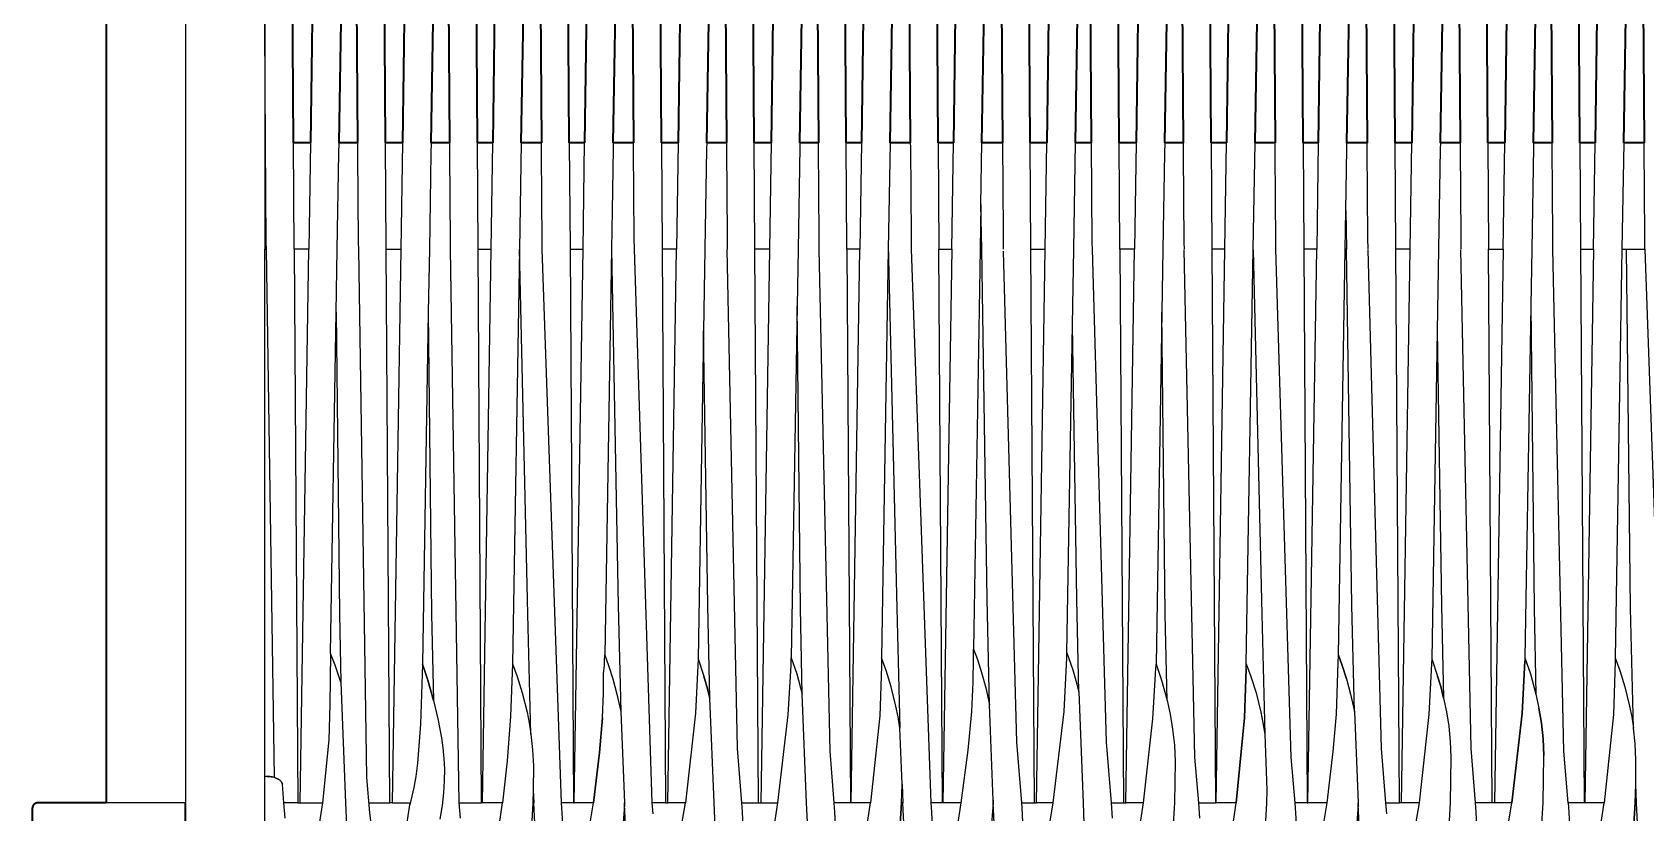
# Model space of a CAD drawing. Header units: millimetres. Extents: x 0 to 1881, y -1115 to 723.
# Drawn here: x 92.2 to 425.9, y -872 to -710.6 of the extents above; entities that cross this region are included whole.
import ezdxf

# ---------------------------------------------------------------- set-up
doc = ezdxf.new("R2010")
doc.units = ezdxf.units.MM
doc.layers.add('Blocks', color=7, linetype='Continuous')
doc.layers.add('Blocks$Inner', color=7, linetype='Continuous', lineweight=25, true_color=0x007f00)
doc.layers.add('Blocks$Outline', color=7, linetype='Continuous', lineweight=35, true_color=0xff3f3f)

# ---------------------------------------------------------------- blocks, each defined once
blk = doc.blocks.new('PK4 Lounge Chair Back')
at = {"layer": 'Blocks$Inner'}
for p, q in [((146.24, 381.58), (149.77, 381.58)), ((159.5, 381.58), (155.69, 381.58)), ((165.26, 381.58), (168.8, 381.58)), ((178.52, 381.58), (178.54, 379.37)), ((184.42, 359.6), (184.28, 381.58)), ((197.54, 381.58), (193.37, 381.58)), ((216.57, 381.58), (212.38, 381.58)), ((225.8, 381.58), (225.47, 359.6)), ((260.7, 359.6), (260.56, 381.58)), ((292.85, 381.58), (288.63, 381.58)), ((298.76, 359.6), (298.61, 381.58)), ((377.19, 359.6), (377.52, 381.58)), ((415.44, 381.58), (412.29, 381.58)), ((142.31, 250.32), (140.65, 359.6)), ((185.31, 245.1), (187.13, 359.6)), ((244.72, 359.6), (242.9, 245.1)), ((282.39, 359.6), (280.57, 245.1)), ((317.13, 359.6), (317.88, 245.1)), ((338.86, 359.6), (336.15, 359.6)), ((394.16, 245.1), (393.41, 359.6)), ((412.43, 359.6), (413.18, 245.1)), ((420.98, 359.6), (421.9, 359.6)), ((365.66, 263.99), (366.41, 245.1)), ((272.11, 248.95), (272.27, 245.1)), ((424, 245.1), (423.83, 248.95)), ((147.13, 245.1), (144.26, 245.1)), ((147.63, 245.1), (152.23, 245.1)), ((161.9, 245.1), (166.15, 245.1)), ((204.19, 245.1), (201.66, 245.1)), ((223.22, 245.1), (220.45, 245.1)), ((261.56, 245.1), (261.45, 245.1)), ((280.47, 245.1), (278.03, 245.1)), ((290.96, 245.63), (290.98, 245.1)), ((322.07, 245.1), (318.38, 245.1)), ((333.46, 245.1), (336.9, 245.1)), ((355.92, 245.1), (353.39, 245.1)), ((372.18, 245.1), (374.95, 245.1))]:
    blk.add_line(p, q, dxfattribs=at)
for points in [[(340, 442.27), (339.19, 381.58)], [(137.88, 680.31), (137.85, 680.53), (137.82, 680.75), (137.8, 680.99), (137.79, 681.23), (137.79, 681.48), (137.82, 682.01), (137.88, 682.57), (137.98, 683.27), (123.91, 683.27), (123.91, 245.1), (123.88, 245.1), (107.49, 245.1), (107.49, 436.14)], [(283.57, 444.44), (282.72, 381.58)], [(331.97, 677.95), (332.13, 678.05), (332.29, 678.16), (332.45, 678.28), (332.6, 678.41), (332.74, 678.54), (332.89, 678.69), (333.02, 678.85), (333.15, 679.02), (333.28, 679.2), (333.39, 679.39), (333.5, 679.59), (333.61, 679.8), (333.7, 680.02), (333.79, 680.25), (333.86, 680.49), (333.93, 680.74), (333.95, 680.54), (333.98, 680.35), (334.02, 680.16), (334.06, 679.98), (336.01, 381.58)], [(343.3, 272.81), (343.3, 273.82), (344.73, 359.6), (345.1, 381.58), (345.8, 423.43), (347.49, 626.64), (347.92, 678.06), (347.81, 678.15), (347.7, 678.24), (347.59, 678.35), (347.48, 678.46), (347.38, 678.58), (347.29, 678.7), (347.2, 678.84), (347.11, 678.98), (347.02, 679.16), (346.93, 679.35), (346.86, 679.56), (346.79, 679.77), (346.73, 680), (346.68, 680.24), (346.64, 680.48), (346.61, 680.74)], [(353.09, 679.98), (355.03, 381.58), (358.19, 381.58), (359.02, 443.17)], [(404.91, 604.68), (406.53, 381.58), (402.69, 381.58), (403.41, 424.7)], [(140.16, 677.59), (140.01, 677.63), (139.87, 677.67), (139.72, 677.72), (139.59, 677.78), (139.45, 677.85), (139.32, 677.93), (139.19, 678.02), (139.06, 678.11), (138.94, 678.22), (138.83, 678.33), (138.71, 678.45), (138.61, 678.58), (138.5, 678.72), (138.41, 678.86), (138.32, 679.02), (140.3, 405.41), (140.3, 381.58)], [(140.48, 381.58), (140.3, 405.41), (140.3, 677.57), (140.16, 677.59), (140.01, 677.63), (139.87, 677.67)], [(146.38, 359.6), (146.24, 381.58), (144.29, 679.09)], [(154.56, 677.95), (154.36, 677.86), (154.27, 677.81), (154.17, 677.77), (150.59, 442.27), (149.77, 381.58), (149.44, 359.6), (146.38, 359.6), (147.13, 245.1), (147.63, 245.1), (149.44, 359.6)], [(165.4, 359.6), (165.26, 381.58), (163.32, 679.09)], [(174.12, 678.33), (174.29, 678.48), (174.46, 678.65), (174.62, 678.83), (174.46, 678.65), (174.29, 678.48), (174.12, 678.33), (173.95, 678.19), (173.76, 678.07), (173.58, 677.95), (173.39, 677.86), (173.19, 677.77), (169.61, 442.27), (168.8, 381.58), (168.47, 359.6), (166.65, 245.1), (166.15, 245.1), (165.4, 359.6), (168.47, 359.6)], [(182.52, 231.1), (186.97, 231.1), (187.48, 233.47), (188.49, 238.4), (189.48, 245.1), (185.31, 245.1), (185.17, 245.1), (184.42, 359.6), (187.13, 359.6), (187.46, 381.58), (184.28, 381.58), (182.34, 679.09)], [(192.07, 677.71), (191.96, 677.67), (191.85, 677.64), (188.27, 442.27), (187.46, 381.58)], [(201.36, 679.09), (203.3, 381.58)], [(210.86, 677.63), (207.3, 443.17), (206.47, 381.58)], [(220.01, 679.87), (220.07, 679.66), (220.14, 679.47), (220.22, 679.28), (220.3, 679.1), (220.39, 678.93), (222.33, 381.58), (222.48, 359.6)], [(230.19, 677.77), (226.61, 442.27), (225.8, 381.58), (222.33, 381.58)], [(239.68, 231.1), (239.67, 231.74), (239.14, 243.16), (239, 245.1), (242.43, 245.1), (241.68, 359.6), (241.54, 381.58), (245.05, 381.58), (245.88, 443.54), (249.45, 677.86), (249.28, 677.78), (249.11, 677.72), (248.94, 677.66), (248.77, 677.62), (248.6, 677.58)], [(240.15, 678.1), (240.24, 678.03), (240.33, 677.97), (240.42, 677.92), (240.51, 677.86), (240.42, 677.92), (240.33, 677.97), (240.24, 678.03), (240.15, 678.1), (240.07, 678.17), (239.98, 678.24), (239.9, 678.32), (239.82, 678.4), (239.75, 678.49), (239.67, 678.58), (239.6, 678.68), (241.54, 381.58)], [(258.49, 678.88), (258.55, 678.78), (258.62, 678.68), (258.69, 678.58), (258.77, 678.49), (258.85, 678.4), (258.93, 678.32), (258.85, 678.4), (258.77, 678.49), (258.69, 678.58), (258.62, 678.68), (260.56, 381.58), (263.71, 381.58), (263.38, 359.6), (260.7, 359.6), (261.45, 245.1), (258.1, 245.1)], [(263.71, 381.58), (264.54, 443.54), (268.1, 677.72), (267.95, 677.66), (267.79, 677.62), (267.95, 677.66), (268.1, 677.72)], [(271.03, 679.12), (271.11, 678.97), (271.19, 678.84), (271.28, 678.71), (271.37, 678.58), (271.47, 678.47), (271.57, 678.36), (271.67, 678.26), (271.76, 678.17), (271.86, 678.1), (271.95, 678.03), (272.05, 677.96), (272.14, 677.89), (272.25, 677.84), (272.35, 677.78), (272.45, 677.74), (272.04, 627.9), (270.34, 424.7), (269.62, 381.58), (273.82, 381.58)], [(271.11, 678.97), (271.19, 678.84), (271.28, 678.71), (271.37, 678.58), (271.47, 678.47), (271.57, 678.36), (271.67, 678.26), (272.04, 627.9), (273.82, 381.58), (273.83, 380.67), (273.97, 362.19), (274, 359.6), (278.03, 245.1), (278.17, 243.16), (278.74, 231.19)], [(283.61, 240.56), (284.36, 245.1), (280.57, 245.1), (280.47, 245.1), (279.73, 359.6), (282.39, 359.6), (282.72, 381.58), (279.58, 381.58), (279.73, 359.6)], [(279.58, 381.58), (277.65, 678.68), (277.58, 678.78), (277.51, 678.88)], [(305.77, 677.62), (305.94, 677.66), (306.11, 677.72), (306.28, 677.78), (306.45, 677.86), (302.88, 443.54), (302.05, 381.58), (298.61, 381.58), (296.67, 678.57), (296.75, 678.48), (296.82, 678.4), (296.9, 678.32), (296.98, 678.24)], [(309.83, 678.09), (309.72, 678.18), (309.62, 678.27), (309.52, 678.37), (309.42, 678.48), (309.32, 678.59), (309.23, 678.72), (309.15, 678.84), (309.07, 678.98), (309.88, 567.86), (308.68, 424.7), (307.96, 381.58), (311.23, 381.58), (311.38, 360.92), (311.4, 359.6), (314.34, 257.61), (315.34, 245.1), (315.55, 241.9)], [(321.02, 238.35), (322.07, 245.1), (324, 262.49), (324.5, 271.69), (324.6, 272.9), (324.63, 273.4), (324.64, 273.78), (325.77, 270.47), (326.93, 266.28), (327.55, 263.4), (328.06, 260.31), (328.42, 257.04), (328.56, 253.63), (328.44, 245.1), (328.05, 238.45)], [(311.23, 381.58), (309.88, 567.86), (310.79, 677.63)], [(315.04, 679.98), (316.99, 381.58), (320.52, 381.58), (320.2, 359.6), (317.13, 359.6), (316.99, 381.58)], [(320.52, 381.58), (321.34, 442.27), (324.92, 677.65)], [(329.26, 677.84), (328.64, 603.41), (327.14, 423.43), (326.44, 381.58), (330.25, 381.58), (328.64, 603.41), (328.09, 678.98), (328, 679.16), (327.91, 679.35)], [(349.27, 381.58), (347.49, 626.64), (347.11, 678.98)], [(373, 678.22), (372.91, 678.31), (372.82, 678.41), (372.73, 678.51), (372.65, 678.61), (372.57, 678.72), (372.49, 678.84), (372.42, 678.96), (372.35, 679.09), (372.29, 679.22), (372.22, 679.36), (372.17, 679.5), (372.12, 679.65), (374.06, 381.58)], [(375.38, 245.1), (377.19, 359.6), (374.2, 359.6), (374.06, 381.58), (377.52, 381.58), (378.34, 442.27)], [(385.21, 678.81), (385.28, 678.71), (385.35, 678.61), (385.78, 620.03), (384.14, 423.43), (383.44, 381.58), (387.51, 381.58), (385.78, 620.03), (386.26, 677.84)], [(391.59, 678.75), (391.52, 678.86), (391.45, 678.98), (391.39, 679.1), (391.32, 679.22), (393.27, 381.58), (393.41, 359.6), (396.45, 359.6), (394.63, 245.1), (394.16, 245.1), (390.73, 245.1)], [(396.78, 381.58), (397.61, 443.54), (401.17, 677.73)], [(410.21, 679.56), (410.28, 679.39), (410.35, 679.22), (412.29, 381.58), (412.43, 359.6), (415.11, 359.6), (413.29, 245.1), (413.18, 245.1), (409.83, 245.1), (409.97, 243.16), (410.54, 231.19), (410.54, 231.1), (414.78, 231.1), (415.06, 232.84), (415.48, 234.74), (416.48, 239.67), (417.32, 245.1)], [(415.11, 359.6), (415.44, 381.58), (416.27, 443.54), (419.83, 677.62), (419.68, 677.59), (419.53, 677.57), (419.38, 677.55), (419.23, 677.54), (419.08, 677.55), (418.93, 677.56), (418.78, 677.57), (418.64, 677.6), (418.49, 677.63), (418.35, 677.67), (418.21, 677.72), (418.07, 677.78), (417.94, 677.85), (417.81, 677.92), (417.68, 678.01), (417.55, 678.1)], [(422.07, 424.7), (421.35, 381.58), (420.98, 359.6), (419.58, 275.09), (420.53, 272.48), (421.58, 269.1), (422.58, 265.08), (423.01, 262.86), (423.37, 260.54), (422.75, 285.35), (421.9, 359.6), (425.73, 359.6), (429.75, 245.1)], [(424.34, 677.82), (424.18, 677.9), (423.77, 627.9), (425.55, 381.58), (421.35, 381.58)], [(220.62, 242.8), (220.45, 245.1), (216.75, 359.6), (216.72, 361.83), (216.58, 380.31), (216.57, 381.58), (214.79, 627.54), (213.09, 424.33), (212.38, 381.58), (212.36, 380.31), (212.15, 367.57), (212.01, 359.6), (210.61, 275.6), (211.41, 273.45), (212.28, 270.75), (213.15, 267.58), (213.93, 263.99)], [(290.93, 245.1), (290.4, 238.06), (290, 234.96), (289.53, 232.26), (289.39, 231.68), (289.21, 231.1), (291.67, 231.1), (290.98, 245.1), (290.93, 245.1), (290.96, 245.63), (290.19, 265.32), (289.68, 287.17), (288.58, 359.6), (288.42, 368.83), (288.63, 381.58), (289.36, 425.6), (291.06, 628.81), (292.85, 381.58), (292.99, 363.1), (293.04, 359.6)], [(202.45, 231.1), (201.89, 241.9), (201.66, 245.1), (197.71, 359.6), (197.69, 360.92), (197.56, 379.4), (197.54, 381.58), (195.77, 626.64), (194.07, 423.43), (193.37, 381.58), (193.01, 359.6)], [(235.78, 381.58), (231.71, 381.58), (232.41, 423.43), (234.05, 620.03), (235.78, 381.58), (235.79, 380.24), (235.92, 362.19), (235.96, 359.6)], [(250.96, 381.58), (251.68, 424.7), (253.18, 604.68), (254.8, 381.58), (250.96, 381.58), (250.95, 380.67), (250.6, 359.6), (250.4, 347.83), (249.19, 275.05)], [(153.93, 275.98), (155.11, 346.56), (155.32, 359.6), (155.65, 379.4), (155.69, 381.58), (156.39, 423.43), (157.89, 603.41), (159.5, 381.58), (159.51, 379.37), (159.65, 360.92), (159.67, 359.6), (161.33, 250.32), (161.96, 243.02), (163.5, 231.1), (167.8, 231.1)], [(140.81, 250.51), (140.56, 250.5), (140.3, 250.46), (140.3, 359.6), (140.65, 359.6), (140.63, 360.92), (140.48, 381.58), (140.3, 381.58), (140.3, 359.6)], [(174.71, 381.58), (174.68, 379.4), (174.35, 359.6), (174.13, 346.56), (174.82, 284.09), (175.2, 266.28), (176.1, 262.45), (176.87, 258.5), (177.16, 256.43), (177.36, 254.28), (177.46, 252.03), (177.45, 249.67), (177.29, 247.18), (176.98, 244.54), (176.51, 241.74)], [(231.71, 381.58), (231.69, 380.31), (231.34, 359.6), (231.06, 342.69), (229.93, 274.83), (229.37, 263.64), (227.29, 245.1)], [(245.05, 381.58), (244.72, 359.6), (241.68, 359.6)], [(254.98, 359.6), (254.94, 362.19), (254.81, 380.64), (254.8, 381.58)], [(269.62, 381.58), (269.26, 359.6), (267.85, 275.09), (267.85, 273.37), (267.5, 263.09), (265.59, 245.1), (261.56, 245.1), (263.38, 359.6)], [(299.5, 245.1), (298.76, 359.6), (301.72, 359.6), (302.05, 381.58)], [(302.45, 239.61), (303.39, 245.1), (305.65, 263.95), (306.2, 275.09), (306.2, 276.1), (307.33, 343.95), (307.6, 359.6), (307.96, 381.58)], [(326.44, 381.58), (326.4, 379.4), (326.07, 359.6), (325.86, 346.56), (324.64, 273.78), (325.77, 270.47), (326.93, 266.28), (326.55, 284.09), (325.86, 346.56)], [(330.25, 381.58), (330.27, 379.37), (330.4, 360.92), (330.42, 359.6)], [(354.17, 231.1), (353.62, 241.9), (353.39, 245.1), (352.59, 254.53), (349.44, 359.6), (349.42, 360.92), (349.29, 379.4), (349.27, 381.58), (345.1, 381.58)], [(355.03, 381.58), (355.18, 359.6), (355.92, 245.1), (356.04, 245.1), (357.86, 359.6)], [(358.19, 381.58), (357.86, 359.6), (355.18, 359.6)], [(363.87, 367.57), (364.02, 359.6), (363.74, 359.6), (363.87, 367.57), (364.09, 380.31), (364.11, 381.58)], [(368.48, 359.6), (368.44, 361.83), (368.31, 380.31), (368.3, 381.58)], [(383.44, 381.58), (383.42, 380.31), (383.07, 359.6), (382.79, 342.69), (383.68, 285.9), (384.11, 266.72), (383.5, 269.11), (382.87, 271.27)], [(387.51, 381.58), (387.52, 380.24), (387.65, 362.19), (387.69, 359.6)], [(396.45, 359.6), (396.78, 381.58), (393.27, 381.58)], [(402.69, 381.58), (402.68, 380.67), (402.32, 359.6), (402.13, 347.83), (400.92, 275.05), (402.05, 271.74), (403.2, 267.55), (403.82, 264.67), (404.34, 261.58), (404.69, 258.31), (404.84, 254.9)], [(409.83, 245.1), (408.94, 255.8), (406.71, 359.6), (406.67, 362.19), (406.54, 380.64), (406.53, 381.58)], [(425.73, 359.6), (425.69, 362.19), (425.56, 380.67), (425.55, 381.58)], [(178.44, 379.4), (178.54, 379.37), (178.67, 360.92), (178.69, 359.6), (180.43, 245.1), (180.52, 245.1), (185.17, 245.1)], [(288.42, 368.83), (288.26, 359.6), (286.89, 276.87), (287.68, 274.73), (288.55, 272.05)], [(269.26, 360.49), (271.02, 285.35), (271.64, 260.54), (271.28, 262.86), (270.85, 265.08), (269.85, 269.1), (268.81, 272.48), (267.85, 275.09)], [(203.45, 359.6), (204.19, 245.1), (204.32, 245.1), (206.14, 359.6)], [(212.01, 359.6), (213.41, 285.9), (213.93, 263.99), (214.69, 245.1), (214.7, 244.69), (214.17, 237.24), (213.77, 233.96), (213.28, 231.1), (215.38, 231.1), (214.7, 244.69), (214.72, 245.1), (214.69, 245.1)], [(239, 245.1), (238.07, 256.34), (235.96, 359.48)], [(258.81, 231.19), (258.24, 243.16), (258.1, 245.1), (257.21, 255.8), (254.98, 359.48)], [(293.04, 359.18), (295.8, 257.61), (296.8, 245.1), (296.87, 244.07), (297.4, 232.1), (297.42, 231.1), (300.97, 231.1)], [(303.39, 245.1), (299.9, 245.1), (301.72, 359.6)], [(315.34, 245.1), (317.88, 245.1), (318.38, 245.1), (320.2, 359.6)], [(333.69, 241.9), (333.46, 245.1), (332.66, 254.53), (330.42, 359.43)], [(344.73, 359.43), (346.48, 284.09), (347.1, 259.27), (347.56, 247.68), (347.5, 245.1), (347.08, 237.6)], [(360, 245.1), (361.29, 255.69), (361.96, 263.41), (362.28, 274.08), (362.34, 275.6), (363.74, 359.6)], [(364.01, 270.75), (364.88, 267.58), (365.66, 263.99), (365.14, 285.9), (364.02, 359.6)], [(372.35, 242.8), (372.18, 245.1), (371.25, 256.34), (368.48, 359.43)], [(381.66, 274.83), (381.59, 273.86), (381.08, 263.34), (379.02, 245.1), (375.38, 245.1), (374.95, 245.1), (374.2, 359.6)], [(391.41, 231.1), (391.4, 231.74), (390.86, 243.16), (390.73, 245.1), (389.8, 256.34), (387.69, 359.43)], [(245.56, 239.62), (246.45, 245.1), (248.59, 263.28), (249.19, 273.45), (249.19, 275.05), (250.32, 271.74), (251.47, 267.55), (251.09, 285.35), (250.4, 347.83)], [(402.13, 347.83), (402.82, 285.35), (403.2, 267.55)], [(155.11, 346.56), (155.8, 284.09), (156.06, 270.05), (154.88, 273.56), (153.93, 275.98), (153.75, 265.45), (153.54, 258.1), (152.23, 245.1), (151.19, 238.44)], [(174.13, 346.56), (172.92, 273.78), (172.52, 261.33), (171.91, 253.32), (171.54, 250.51), (171.14, 248.26), (170.29, 244.69)], [(306.2, 276.1), (307.41, 272.56), (308.04, 270.4), (308.64, 268.03), (308.22, 287.17), (307.33, 343.95)], [(233.46, 240.18), (233.23, 245.1), (232.38, 266.72), (231.95, 285.9), (231.06, 342.69)], [(382.79, 342.69), (381.66, 274.83), (382.87, 271.27), (383.5, 269.11), (384.11, 266.72), (384.69, 263.93), (385.17, 260.94), (385.49, 257.8), (385.63, 254.53), (385.47, 245.1), (385.18, 240.18)], [(191.58, 273.82), (191.14, 262.95), (190.43, 253.78), (189.48, 245.1)], [(210.18, 262.69), (209.55, 255.49), (208.27, 245.1), (209.55, 255.49), (210.18, 262.69), (210.39, 267.77), (210.39, 271.79), (210.54, 273.52), (210.59, 274.49), (210.61, 275.6), (211.41, 273.45), (212.28, 270.75)], [(229.93, 274.83), (231.14, 271.27), (231.77, 269.11), (232.38, 266.72), (231.77, 269.11), (231.14, 271.27)], [(284.36, 245.1), (285.79, 255.98), (286.53, 263.95), (286.82, 270.01), (286.89, 275.09), (286.89, 276.87), (287.68, 274.73), (288.55, 272.05), (289.41, 268.89), (290.19, 265.32)], [(286.53, 263.95), (286.82, 270.01), (286.89, 275.09)], [(343.3, 273.82), (344.26, 271.21), (345.31, 267.83), (346.31, 263.81), (346.74, 261.6), (347.1, 259.27)], [(400.92, 275.05), (400.89, 274.91), (400.88, 274.8), (400.88, 274.75), (400.87, 274.7), (400.87, 274.66), (400.88, 274.62), (400.88, 274.58), (400.88, 274.55), (400.89, 274.49), (400.9, 274.44), (400.92, 274.39), (400.32, 263.57), (398.18, 245.1), (400.32, 263.57), (400.92, 274.39)], [(419.58, 275.09), (419.58, 274.32), (419.23, 263.38), (417.32, 245.1), (413.29, 245.1)], [(242.43, 245.1), (242.9, 245.1), (246.45, 245.1), (248.59, 263.28), (249.19, 273.45)], [(334.25, 231.1), (338.7, 231.1), (339.21, 233.47), (340.21, 238.4), (341.21, 245.1), (342.95, 262.66), (343.3, 272.81), (342.95, 262.66), (341.21, 245.1), (337.04, 245.1)], [(156.06, 270.05), (156.99, 245.1), (157.58, 232.83)], [(251.82, 233.17), (251.48, 231.35), (251.42, 231.1), (253.03, 231.1), (252.59, 239.72), (252.12, 235.19), (251.82, 233.17), (252.12, 235.19), (252.59, 239.72), (252.34, 245.1), (251.47, 267.55)], [(308.64, 268.03), (309.53, 245.1), (309.72, 240.82)], [(326.93, 266.28), (327.55, 263.4), (328.06, 260.31), (328.42, 257.04), (328.56, 253.63)], [(403.55, 233.17), (403.85, 235.19), (404.32, 239.72), (404.66, 245.1), (404.84, 254.9), (404.69, 258.31), (404.33, 261.58), (403.82, 264.67)], [(271.11, 234.09), (271.5, 237.48), (271.99, 245.1), (272.11, 248.95), (271.64, 260.54)], [(422.84, 234.09), (423.22, 237.48), (423.72, 245.1), (423.83, 248.95), (423.86, 253.99), (423.71, 257.33), (423.37, 260.54)], [(195.37, 259.27), (195.71, 256.06), (195.86, 252.72), (195.83, 247.68), (195.77, 245.1)], [(140.3, 231.1), (140.3, 245.1), (140.3, 250.46)], [(141.58, 250.48), (141.33, 250.5), (141.07, 250.52), (140.81, 250.51), (141.07, 250.52), (141.33, 250.5)], [(142.63, 250.21), (142.78, 250.15), (142.92, 250.08), (143.06, 250.01), (142.92, 250.08), (142.78, 250.15), (142.63, 250.21), (142.47, 250.27), (142.31, 250.32), (142.07, 250.39), (141.83, 250.44), (141.58, 250.48), (141.83, 250.44), (142.07, 250.39)], [(144.52, 241.9), (144.26, 245.1), (143.96, 248.95), (143.96, 248.95), (143.96, 248.96), (143.96, 248.96), (143.95, 248.96), (143.95, 248.97), (143.95, 248.97), (143.95, 248.97), (143.95, 248.98), (143.95, 248.98), (143.95, 248.98), (143.95, 249.01), (143.93, 249.06), (143.91, 249.12), (143.9, 249.15), (143.89, 249.17), (143.87, 249.23), (143.84, 249.28), (143.81, 249.34), (143.78, 249.39), (143.75, 249.44), (143.71, 249.49), (143.67, 249.54), (143.62, 249.59), (143.58, 249.63), (143.53, 249.68), (143.48, 249.72), (143.42, 249.77), (143.31, 249.85), (143.19, 249.93), (143.06, 250.01)], [(143.62, 249.59), (143.67, 249.54), (143.71, 249.49), (143.75, 249.44)], [(143.84, 249.28), (143.87, 249.23), (143.89, 249.17), (143.91, 249.12), (143.93, 249.06), (143.95, 249.01), (143.96, 248.95)], [(195.83, 247.68), (195.94, 245.1), (195.77, 245.1), (195.35, 237.6), (195.01, 234.18), (194.59, 231.1), (196.62, 231.1), (195.94, 245.1)], [(107.49, 245.1), (93.44, 245.1), (93.38, 245.1), (93.32, 245.1), (93.26, 245.09), (93.2, 245.08), (93.14, 245.06), (93.08, 245.05), (93.03, 245.03), (92.97, 245.01), (92.92, 244.98), (92.87, 244.96), (92.82, 244.93), (92.77, 244.9), (92.72, 244.86), (92.68, 244.83), (92.63, 244.79), (92.59, 244.75), (92.55, 244.71), (92.51, 244.66), (92.48, 244.62), (92.44, 244.57), (92.41, 244.52), (92.38, 244.47), (92.35, 244.42), (92.33, 244.36), (92.31, 244.31), (92.29, 244.25), (92.27, 244.2), (92.26, 244.14), (92.25, 244.08), (92.24, 244.02), (92.24, 243.96), (92.23, 243.9), (92.23, 232.31)], [(123.91, 245.1), (123.91, 231.1), (123.88, 231.1), (123.88, 245.1)], [(166.65, 245.1), (170.35, 245.1), (169.29, 238.35)], [(180.76, 241.9), (180.52, 245.1)], [(207.34, 239.29), (208.27, 245.1), (204.32, 245.1)], [(221.14, 231.1), (224.76, 231.1), (224.88, 232.06), (225.05, 233.08), (225.53, 235.28), (226.18, 238.34), (227.29, 245.1), (223.65, 245.1)], [(258.81, 231.1), (263.05, 231.1), (263.33, 232.84), (263.75, 234.74), (264.76, 239.67), (265.59, 245.1)], [(296.8, 245.1), (299.5, 245.1), (299.9, 245.1)], [(357.47, 231.1), (357.58, 232.06), (357.75, 233.08), (358.23, 235.28), (359.07, 239.29), (360, 245.1), (356.04, 245.1)], [(379.02, 245.1), (377.91, 238.34)], [(397.29, 239.62), (398.18, 245.1), (394.63, 245.1)], [(424.69, 231.1), (424, 245.1), (423.72, 245.1), (423.22, 237.48)]]:
    blk.add_lwpolyline(points, dxfattribs=at)
for points in [[(366.32, 678.69), (366.23, 678.82), (366.14, 678.96), (366.52, 627.54), (368.3, 381.58), (364.11, 381.58), (364.82, 424.33), (366.52, 627.54), (366.94, 678.06), (366.83, 678.15), (366.72, 678.25), (366.61, 678.35), (366.51, 678.46), (366.41, 678.57)], [(178.52, 381.58), (176.91, 603.41), (175.41, 423.43), (174.71, 381.58)], [(206.47, 381.58), (203.3, 381.58), (203.45, 359.6), (206.14, 359.6)], [(337.04, 245.1), (338.86, 359.6), (339.19, 381.58), (336.01, 381.58), (336.15, 359.6), (336.9, 245.1)], [(194.75, 284.09), (193.01, 359.6), (191.58, 273.82), (192.53, 271.21), (193.58, 267.83), (194.58, 263.81), (195.01, 261.6), (195.37, 259.27)], [(225.47, 359.6), (222.48, 359.6), (223.22, 245.1), (223.65, 245.1)], [(175.2, 266.28), (174.05, 270.47), (172.92, 273.78), (174.05, 270.47)], [(363.14, 273.45), (362.34, 275.6), (363.14, 273.45), (364.01, 270.75)], [(272.27, 245.1), (271.99, 245.1), (271.5, 237.48), (271.11, 234.09), (270.63, 231.1), (272.96, 231.1)], [(365.9, 237.24), (365.5, 233.96), (365.01, 231.1), (367.11, 231.1), (366.43, 244.69), (366.41, 245.1), (366.45, 245.1), (366.43, 244.69)]]:
    blk.add_lwpolyline(points, close=True, dxfattribs=at)
at = {"layer": 'Blocks$Outline'}
for points in [[(340, 442.27), (339.19, 381.58)], [(359.02, 443.17), (358.19, 381.58), (355.03, 381.58), (353.09, 679.98)], [(146.24, 381.58), (144.29, 679.09)], [(154.17, 677.77), (150.59, 442.27), (149.77, 381.58)], [(165.26, 381.58), (163.32, 679.09)], [(173.19, 677.77), (169.61, 442.27), (168.8, 381.58)], [(187.46, 381.58), (184.28, 381.58), (182.34, 679.09)], [(191.85, 677.64), (188.27, 442.27), (187.46, 381.58)], [(203.3, 381.58), (201.36, 679.09), (201.43, 678.97)], [(210.86, 677.63), (207.3, 443.17), (206.47, 381.58)], [(222.33, 381.58), (220.39, 678.93)], [(230.19, 677.77), (226.61, 442.27), (225.8, 381.58), (222.33, 381.58)], [(241.54, 381.58), (239.6, 678.68)], [(248.6, 677.58), (248.77, 677.62), (248.94, 677.66), (249.11, 677.72), (249.28, 677.78), (249.45, 677.86), (245.88, 443.54), (245.05, 381.58), (241.54, 381.58)], [(263.71, 381.58), (260.56, 381.58), (258.62, 678.68)], [(267.79, 677.62), (267.95, 677.66), (268.1, 677.72), (264.54, 443.54), (263.71, 381.58)], [(279.58, 381.58), (277.65, 678.68)], [(287.11, 677.71), (283.57, 444.44), (282.72, 381.58)], [(305.77, 677.62), (305.94, 677.66), (306.11, 677.72), (306.28, 677.78), (306.45, 677.86), (302.88, 443.54), (302.05, 381.58), (298.61, 381.58), (296.67, 678.57), (296.75, 678.48), (296.82, 678.4)], [(320.52, 381.58), (316.99, 381.58), (315.04, 679.98)], [(324.92, 677.65), (321.34, 442.27), (320.52, 381.58)], [(336.01, 381.58), (334.06, 679.98)], [(374.06, 381.58), (372.12, 679.65), (372.17, 679.5), (372.22, 679.36), (372.29, 679.22), (372.35, 679.09), (372.42, 678.96), (372.49, 678.84), (372.57, 678.72), (372.65, 678.61), (372.73, 678.51)], [(378.34, 442.27), (377.52, 381.58), (374.06, 381.58)], [(393.27, 381.58), (391.32, 679.22), (391.39, 679.1), (391.45, 678.98), (391.52, 678.86), (391.59, 678.75)], [(401.17, 677.73), (397.61, 443.54), (396.78, 381.58)], [(412.29, 381.58), (410.35, 679.22)], [(417.55, 678.1), (417.68, 678.01), (417.81, 677.92), (417.94, 677.85), (418.07, 677.78), (418.21, 677.72), (418.35, 677.67), (418.49, 677.63), (418.64, 677.6), (418.78, 677.57), (418.93, 677.56), (419.08, 677.55), (419.23, 677.54), (419.38, 677.55), (419.53, 677.57), (419.68, 677.59), (419.83, 677.62), (416.27, 443.54), (415.44, 381.58)], [(212.38, 381.58), (213.09, 424.33), (214.79, 627.54), (216.57, 381.58)], [(273.82, 381.58), (269.62, 381.58), (270.34, 424.7), (272.04, 627.9)], [(272.04, 627.9), (273.82, 381.58)], [(288.63, 381.58), (289.36, 425.6), (291.06, 628.81), (292.85, 381.58)], [(423.77, 627.9), (425.55, 381.58), (421.35, 381.58)], [(421.35, 381.58), (422.07, 424.7), (423.77, 627.9)], [(193.37, 381.58), (194.07, 423.43), (195.77, 626.64), (197.54, 381.58)], [(345.1, 381.58), (345.8, 423.43), (347.49, 626.64)], [(347.49, 626.64), (349.27, 381.58)], [(155.69, 381.58), (156.39, 423.43), (157.89, 603.41), (159.5, 381.58)], [(311.23, 381.58), (307.96, 381.58), (308.68, 424.7), (309.88, 567.86)], [(309.88, 567.86), (311.23, 381.58)], [(107.49, 436.14), (107.49, 245.1)], [(149.77, 381.58), (146.24, 381.58)], [(159.5, 381.58), (155.69, 381.58)], [(168.8, 381.58), (165.26, 381.58)], [(197.54, 381.58), (193.37, 381.58)], [(206.47, 381.58), (203.3, 381.58)], [(216.57, 381.58), (212.38, 381.58)], [(282.72, 381.58), (279.58, 381.58)], [(292.85, 381.58), (288.63, 381.58)], [(339.19, 381.58), (336.01, 381.58)], [(349.27, 381.58), (345.1, 381.58)], [(396.78, 381.58), (393.27, 381.58)], [(415.44, 381.58), (412.29, 381.58)], [(107.49, 245.1), (93.44, 245.1), (93.38, 245.1), (93.32, 245.1), (93.26, 245.09), (93.2, 245.08), (93.14, 245.06), (93.08, 245.05), (93.03, 245.03), (92.97, 245.01), (92.92, 244.98), (92.87, 244.96), (92.82, 244.93), (92.77, 244.9), (92.72, 244.86), (92.68, 244.83), (92.63, 244.79), (92.59, 244.75), (92.55, 244.71), (92.51, 244.66), (92.48, 244.62), (92.44, 244.57), (92.41, 244.52), (92.38, 244.47), (92.35, 244.42), (92.33, 244.36), (92.31, 244.31), (92.29, 244.25), (92.27, 244.2), (92.26, 244.14), (92.25, 244.08), (92.24, 244.02), (92.24, 243.96), (92.23, 243.9), (92.23, 232.31)]]:
    blk.add_lwpolyline(points, dxfattribs=at)
for points in [[(366.52, 627.54), (368.3, 381.58), (364.11, 381.58), (364.82, 424.33)], [(235.78, 381.58), (231.71, 381.58), (232.41, 423.43), (234.05, 620.03)], [(385.78, 620.03), (387.51, 381.58), (383.44, 381.58), (384.14, 423.43)], [(250.96, 381.58), (251.68, 424.7), (253.18, 604.68), (254.8, 381.58)], [(404.91, 604.68), (406.53, 381.58), (402.69, 381.58), (403.41, 424.7)], [(178.52, 381.58), (174.71, 381.58), (175.41, 423.43), (176.91, 603.41)], [(328.64, 603.41), (330.25, 381.58), (326.44, 381.58), (327.14, 423.43)]]:
    blk.add_lwpolyline(points, close=True, dxfattribs=at)

msp = doc.modelspace()

# ---------------------------------------------------------------- block references
at = {"layer": 'Blocks'}
msp.add_blockref('PK4 Lounge Chair Back', (0, -1115.03), dxfattribs=at)

doc.saveas('drawing.dxf')
